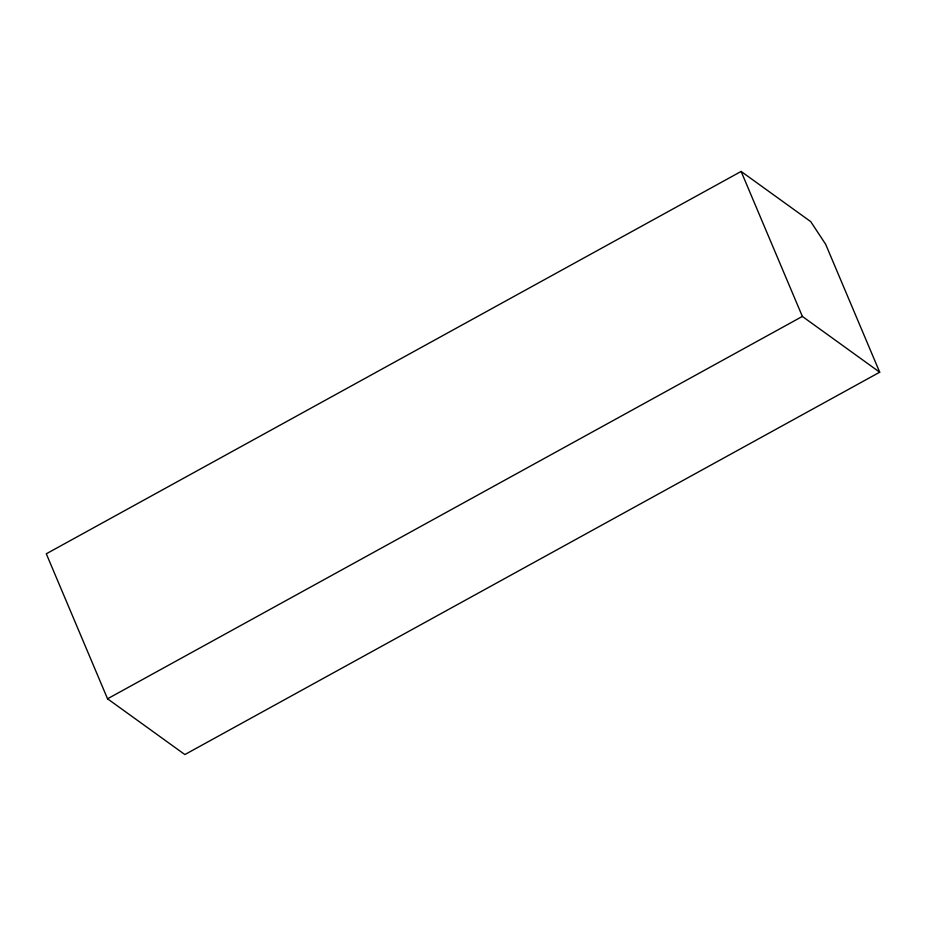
<?xml version="1.0" encoding="UTF-8"?>
<svg xmlns="http://www.w3.org/2000/svg" width="926" height="926" viewBox="0 0 926 926"><rect width="100%" height="100%" fill="white"/><g stroke="black" fill="none" stroke-linecap="round" stroke-linejoin="round"><path stroke-width="1.39" d="M741.124 171.437L46.3 553.794L107.543 698.794L184.876 754.563L879.7 372.206L825.656 244.267L810.725 221.627L741.124 171.437L802.367 316.426L879.7 372.206M107.543 698.794L802.367 316.426"/></g></svg>
